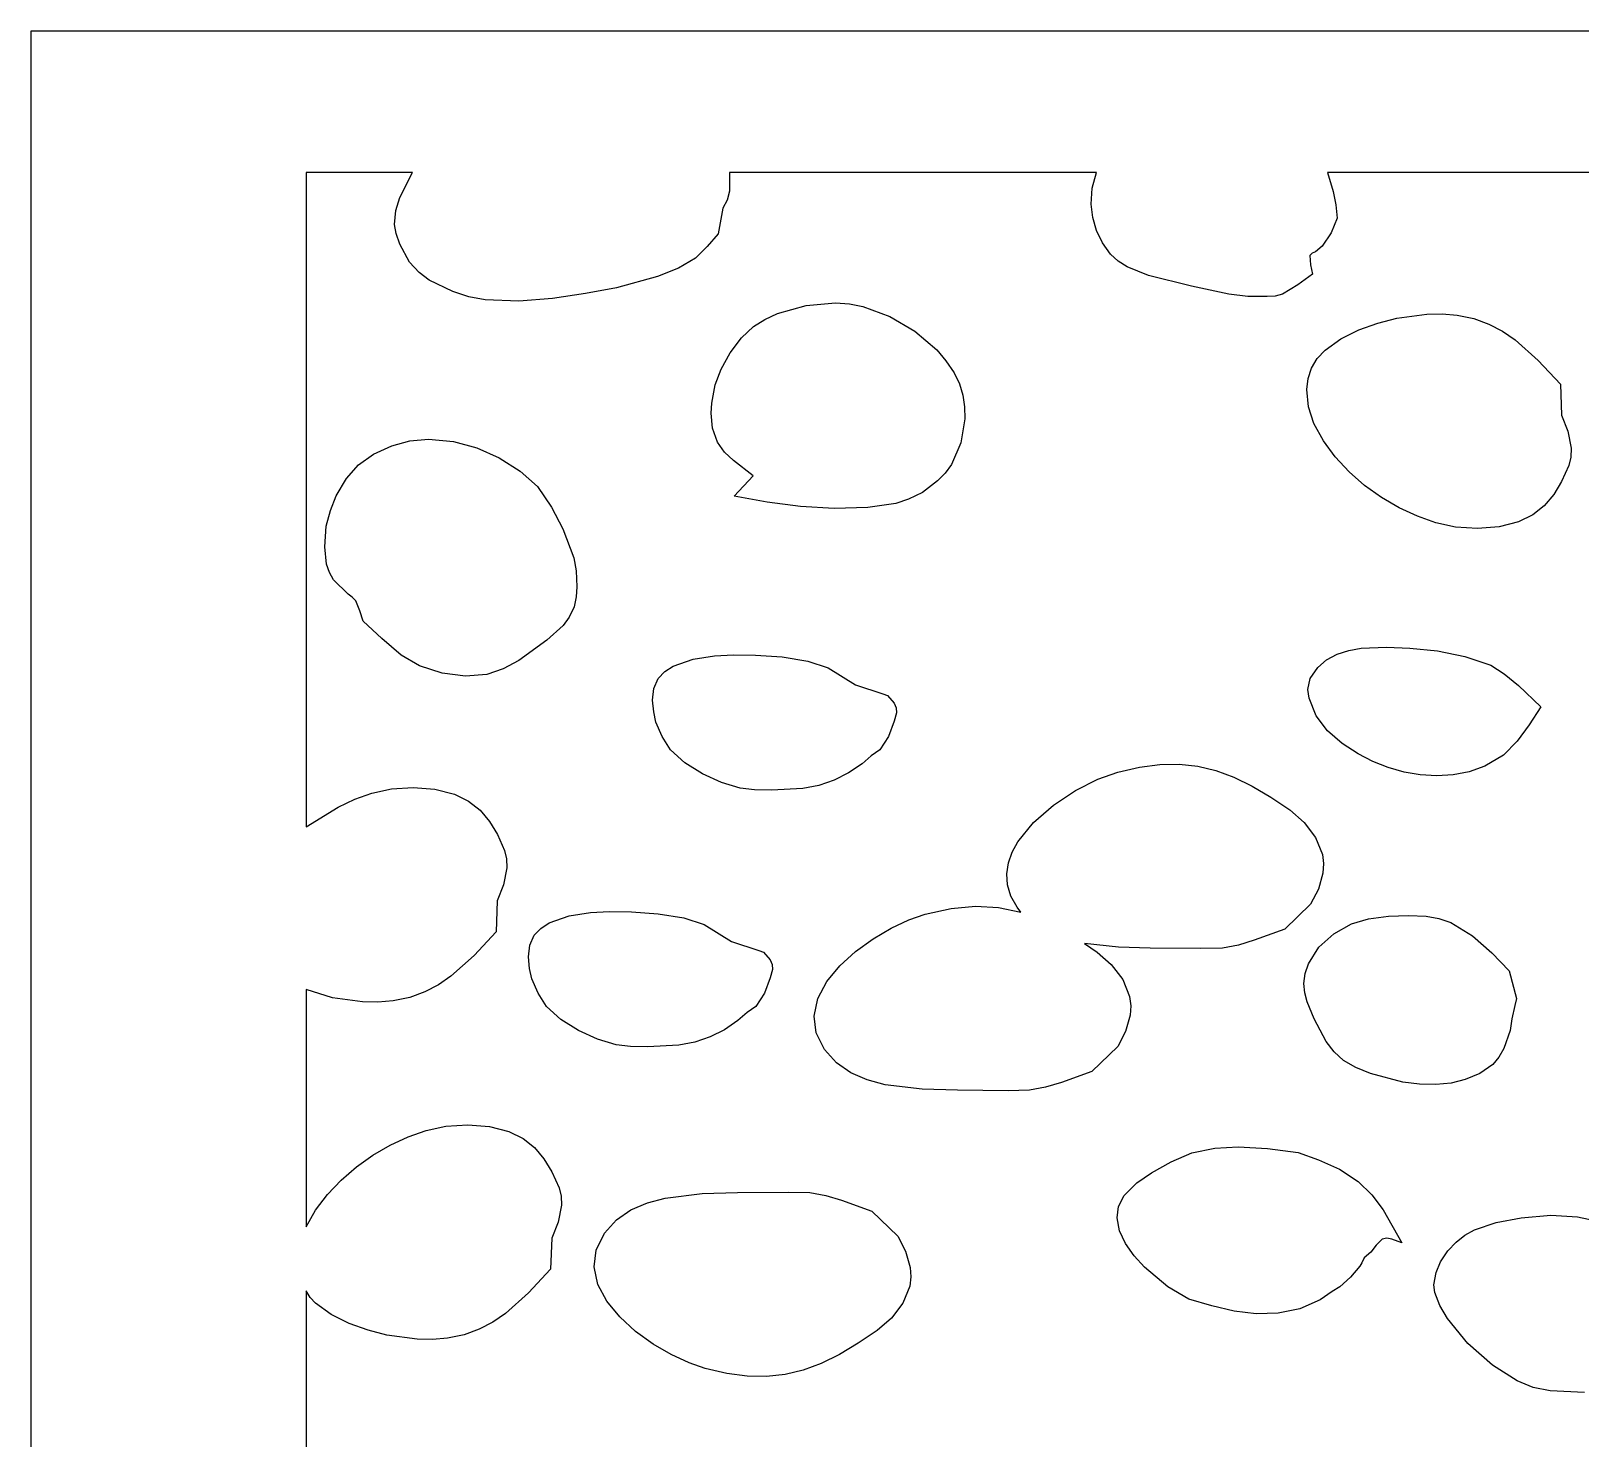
# Model space of a CAD drawing. Extents: x 2 to 598, y 382 to 3498.
# Drawn here: x 2 to 147.3, y 1066.1 to 1198 of the extents above; entities that cross this region are included whole.
import ezdxf

# ---------------------------------------------------------------- set-up
doc = ezdxf.new("R2010")
doc.units = 0

msp = doc.modelspace()

# ---------------------------------------------------------------- linework, layer by layer
at = {"layer": 'Calque 1'}
for p, q in [((1.99988, 1197.98), (598, 1197.98)), ((1.99988, 381.978), (1.99988, 1197.98)), ((37.7636, 1184.7), (27.7756, 1184.7)), ((27.7756, 1184.7), (27.7756, 1123.36)), ((36.566575, 1182.374175), (37.7636, 1184.7)), ((101.85559, 1184.7), (67.4523, 1184.7)), ((67.4523, 1184.7), (67.470412, 1182.96545)), ((101.473752, 1183.24145), (101.85559, 1184.7)), ((267.0131, 1184.7), (123.51, 1184.7)), ((123.51, 1184.7), (124.0361, 1182.9394)), ((67.470412, 1182.96545), (67.26382, 1182.132356)), ((101.36199, 1181.7565), (101.473752, 1183.24145)), ((124.0361, 1182.9394), (124.2829, 1181.679688)), ((36.0774, 1179.8553), (36.208147, 1181.1387)), ((36.208147, 1181.1387), (36.566575, 1182.374175)), ((66.8373, 1181.3731), (66.4017, 1178.966)), ((67.26382, 1182.132356), (66.8373, 1181.3731)), ((101.507612, 1180.503712), (101.36199, 1181.7565)), ((124.2829, 1181.679688), (124.4118, 1180.446)), ((36.218281, 1179.008753), (36.0774, 1179.8553)), ((101.85774, 1179.28715), (101.507612, 1180.503712)), ((124.4118, 1180.446), (123.859463, 1179.058312)), ((36.570175, 1177.990175), (36.218281, 1179.008753)), ((66.4017, 1178.966), (65.3856, 1177.782388)), ((102.417718, 1178.132087), (101.85774, 1179.28715)), ((123.859463, 1179.058312), (123.0264, 1177.8012)), ((37.4825, 1176.2995), (36.570175, 1177.990175)), ((65.3856, 1177.782388), (64.284, 1176.6896)), ((103.19289, 1177.0638), (102.417718, 1178.132087)), ((103.901571, 1176.408363), (103.19289, 1177.0638)), ((122.072025, 1177.137937), (121.8585, 1176.9335)), ((121.8585, 1176.9335), (121.926137, 1176.0551)), ((122.3928, 1177.2808), (122.072025, 1177.137937)), ((123.0264, 1177.8012), (122.3928, 1177.2808)), ((38.387508, 1175.327258), (37.4825, 1176.2995)), ((39.306888, 1174.613662), (38.387508, 1175.327258)), ((62.697598, 1175.752581), (60.730863, 1174.964175)), ((64.284, 1176.6896), (62.697598, 1175.752581)), ((104.752765, 1175.867284), (103.901571, 1176.408363)), ((106.734207, 1175.0603), (104.752765, 1175.867284)), ((121.926137, 1176.0551), (122.1158, 1175.1776)), ((41.5407, 1173.5462), (39.306888, 1174.613662)), ((56.8808, 1173.8929), (53.9709, 1173.3725)), ((60.730863, 1174.964175), (56.8808, 1173.8929)), ((110.7739, 1174.0717), (106.734207, 1175.0603)), ((114.282038, 1173.3137), (110.7739, 1174.0717)), ((120.7385, 1174.1978), (119.3051, 1173.3131)), ((122.1158, 1175.1776), (120.7385, 1174.1978)), ((43.042906, 1173.072807), (41.5407, 1173.5462)), ((44.580398, 1172.78255), (43.042906, 1173.072807)), ((47.720138, 1172.643275), (44.580398, 1172.78255)), ((50.877708, 1172.912037), (47.720138, 1172.643275)), ((53.9709, 1173.3725), (50.877708, 1172.912037)), ((74.64265, 1172.251975), (77.403262, 1172.4837)), ((77.403262, 1172.4837), (78.722758, 1172.388487)), ((78.722758, 1172.388487), (79.9502, 1172.144)), ((116.056127, 1173.103103), (114.282038, 1173.3137)), ((117.8603, 1173.096), (116.056127, 1173.103103)), ((118.601337, 1173.136262), (117.8603, 1173.096)), ((119.3051, 1173.3131), (118.601337, 1173.136262)), ((69.7167, 1170.2796), (70.777192, 1170.945266)), ((70.777192, 1170.945266), (71.977438, 1171.500162)), ((71.977438, 1171.500162), (74.64265, 1172.251975)), ((79.9502, 1172.144), (82.507894, 1171.206289)), ((82.507894, 1171.206289), (84.850375, 1169.849187)), ((128.241178, 1170.602539), (130.002517, 1171.0455)), ((130.002517, 1171.0455), (132.829342, 1171.432162)), ((132.829342, 1171.432162), (134.26157, 1171.463902)), ((134.26157, 1171.463902), (135.683317, 1171.3488)), ((135.683317, 1171.3488), (137.240721, 1171.019515)), ((137.240721, 1171.019515), (138.647344, 1170.507995)), ((68.594547, 1169.217961), (69.7167, 1170.2796)), ((84.850375, 1169.849187), (86.885544, 1168.083917)), ((124.774375, 1169.107955), (126.46123, 1169.953562)), ((126.46123, 1169.953562), (128.241178, 1170.602539)), ((138.647344, 1170.507995), (139.928587, 1169.836644)), ((139.928587, 1169.836644), (141.109855, 1169.027862)), ((67.539725, 1167.813637), (68.594547, 1169.217961)), ((86.885544, 1168.083917), (87.759105, 1167.051726)), ((122.540872, 1167.282708), (123.292317, 1168.0751)), ((123.292317, 1168.0751), (124.774375, 1169.107955)), ((141.109855, 1169.027862), (143.274072, 1167.087623)), ((66.672816, 1166.27647), (67.539725, 1167.813637)), ((87.759105, 1167.051726), (88.5213, 1165.9217)), ((122.014905, 1166.380937), (122.540872, 1167.282708)), ((143.274072, 1167.087623), (145.343217, 1164.8665)), ((66.1144, 1164.8163), (66.672816, 1166.27647)), ((88.5213, 1165.9217), (89.011358, 1164.91737)), ((121.574117, 1164.3699), (121.698094, 1165.399948)), ((121.698094, 1165.399948), (122.014905, 1166.380937)), ((65.8172, 1163.0815), (66.1144, 1164.8163)), ((89.011358, 1164.91737), (89.336277, 1163.849219)), ((89.336277, 1163.849219), (89.504372, 1162.739321)), ((121.574417, 1164.3699), (121.574117, 1164.3699)), ((121.72628, 1162.7414), (121.574417, 1164.3699)), ((145.343217, 1164.8665), (145.442217, 1161.9613)), ((65.7602, 1162.1591), (65.8172, 1163.0815)), ((89.504372, 1162.739321), (89.523962, 1161.60975)), ((122.243617, 1161.181), (121.72628, 1162.7414)), ((65.7604, 1162.1591), (65.7602, 1162.1591)), ((65.883437, 1160.757512), (65.7604, 1162.1591)), ((66.3319, 1159.4394), (65.883437, 1160.757512)), ((89.523962, 1161.60975), (89.150892, 1159.379881)), ((123.128103, 1159.562082), (122.243617, 1161.181)), ((145.442217, 1161.9613), (146.044429, 1160.466425)), ((35.8292, 1159.1), (37.514663, 1159.5559)), ((37.514663, 1159.5559), (39.2533, 1159.7289)), ((39.2533, 1159.7289), (41.58412, 1159.504355)), ((41.58412, 1159.504355), (43.789513, 1158.904462)), ((67.000728, 1158.499225), (66.3319, 1159.4394)), ((89.150892, 1159.379881), (88.2836, 1157.3362)), ((124.236195, 1158.049016), (123.128103, 1159.562082)), ((146.044429, 1160.466425), (146.352717, 1158.8829)), ((32.70095, 1157.3105), (34.091769, 1158.302497)), ((34.091769, 1158.302497), (35.8292, 1159.1)), ((43.789513, 1158.904462), (45.874473, 1157.963339)), ((45.874473, 1157.963339), (47.844, 1156.7151)), ((67.858275, 1157.70875), (67.000728, 1158.499225)), ((125.534042, 1156.653666), (124.236195, 1158.049016)), ((146.317872, 1158.024733), (146.138305, 1157.259537)), ((146.352717, 1158.8829), (146.317872, 1158.024733)), ((31.567756, 1156.042503), (32.70095, 1157.3105)), ((47.844, 1156.7151), (49.4868, 1155.2842)), ((69.6971, 1156.2742), (67.858275, 1157.70875)), ((87.677337, 1156.523462), (86.9576, 1155.7972)), ((88.2836, 1157.3362), (87.677337, 1156.523462)), ((126.987792, 1155.3879), (125.534042, 1156.653666)), ((146.138305, 1157.259537), (145.461817, 1155.7606)), ((30.6032, 1154.417), (31.567756, 1156.042503)), ((49.4868, 1155.2842), (50.79845, 1153.35155)), ((67.8957, 1154.388), (69.6971, 1156.2742)), ((86.9576, 1155.7972), (85.552, 1154.7131)), ((128.563596, 1154.263584), (126.987792, 1155.3879)), ((145.461817, 1155.7606), (144.719589, 1154.523597)), ((30.0586, 1153.015275), (30.6032, 1154.417)), ((70.996489, 1153.814662), (67.8957, 1154.388)), ((74.123237, 1153.4001), (70.996489, 1153.814662)), ((83.0643, 1153.699412), (80.4251, 1153.3038)), ((84.252687, 1154.097164), (83.0643, 1153.699412)), ((85.552, 1154.7131), (84.252687, 1154.097164)), ((130.227601, 1153.292584), (128.563596, 1154.263584)), ((144.719589, 1154.523597), (143.834542, 1153.4749)), ((29.673, 1151.5552), (30.0586, 1153.015275)), ((50.79845, 1153.35155), (51.8422, 1151.2953)), ((77.268567, 1153.208437), (74.123237, 1153.4001)), ((80.4251, 1153.3038), (77.268567, 1153.208437)), ((131.945959, 1152.486768), (130.227601, 1153.292584)), ((133.684817, 1151.858), (131.945959, 1152.486768)), ((142.753633, 1152.620528), (141.423817, 1151.9665)), ((143.834542, 1153.4749), (142.753633, 1152.620528)), ((29.5247, 1149.622), (29.673, 1151.5552)), ((51.8422, 1151.2953), (52.86905, 1148.5968)), ((135.527875, 1151.467942), (133.684817, 1151.858)), ((137.567855, 1151.344312), (135.527875, 1151.467942)), ((139.601065, 1151.504652), (137.567855, 1151.344312)), ((141.423817, 1151.9665), (139.601065, 1151.504652)), ((29.711038, 1147.99635), (29.5247, 1149.622)), ((29.5247, 1149.622), (29.5247, 1149.622)), ((29.962592, 1147.231741), (29.711038, 1147.99635)), ((52.86905, 1148.5968), (53.093847, 1147.375912)), ((30.3458, 1146.5255), (29.962592, 1147.231741)), ((31.7116, 1145.1814), (30.3458, 1146.5255)), ((53.093847, 1147.375912), (53.1486, 1145.8749)), ((32.109575, 1144.891437), (31.7116, 1145.1814)), ((32.4444, 1144.5525), (32.109575, 1144.891437)), ((53.10545, 1144.929425), (52.9114, 1144.0105)), ((53.1486, 1145.8749), (53.10545, 1144.929425)), ((32.819463, 1143.6155), (32.4444, 1144.5525)), ((33.1172, 1142.6446), (32.819463, 1143.6155)), ((52.9114, 1144.0105), (52.451428, 1143.020862)), ((34.872013, 1141.02), (33.1172, 1142.6446)), ((51.877925, 1142.2497), (50.358, 1140.8882)), ((52.451428, 1143.020862), (51.877925, 1142.2497)), ((36.6803, 1139.4578), (34.872013, 1141.02)), ((50.358, 1140.8882), (47.719275, 1138.953962)), ((38.419566, 1138.460377), (36.6803, 1139.4578)), ((62.191439, 1138.423119), (64.054163, 1139.0821)), ((64.054163, 1139.0821), (66.049655, 1139.393981)), ((66.049655, 1139.393981), (67.8531, 1139.4935)), ((67.8531, 1139.4935), (69.916209, 1139.473042)), ((69.916209, 1139.473042), (72.39615, 1139.297287)), ((72.39615, 1139.297287), (74.821491, 1138.916164)), ((122.596517, 1138.2984), (123.431248, 1139.032392)), ((123.431248, 1139.032392), (124.417087, 1139.559108)), ((124.417087, 1139.559108), (125.513338, 1139.909848)), ((125.513338, 1139.909848), (126.679305, 1140.115912)), ((126.679305, 1140.115912), (129.057603, 1140.219211)), ((129.057603, 1140.219211), (131.226417, 1140.1194)), ((131.226417, 1140.1194), (133.819617, 1139.8812)), ((133.819617, 1139.8812), (136.38008, 1139.351075)), ((136.38008, 1139.351075), (138.827517, 1138.5154)), ((40.53085, 1137.781262), (38.419566, 1138.460377)), ((42.725909, 1137.490442), (40.53085, 1137.781262)), ((44.7165, 1137.6579), (42.725909, 1137.490442)), ((46.259456, 1138.18197), (44.7165, 1137.6579)), ((47.719275, 1138.953962), (46.259456, 1138.18197)), ((60.7863, 1137.2823), (61.411371, 1137.92136)), ((61.411371, 1137.92136), (62.191439, 1138.423119)), ((74.821491, 1138.916164), (76.7208, 1138.2796)), ((76.7208, 1138.2796), (79.2741, 1136.6968)), ((121.896367, 1137.293937), (122.596517, 1138.2984)), ((138.827517, 1138.5154), (140.083909, 1137.726802)), ((140.083909, 1137.726802), (141.40453, 1136.627262)), ((60.2644, 1135.2576), (60.372538, 1136.352412)), ((60.372538, 1136.352412), (60.7863, 1137.2823)), ((79.2741, 1136.6968), (81.8471, 1135.8297)), ((121.784617, 1135.4365), (121.677107, 1136.2639)), ((121.677107, 1136.2639), (121.677117, 1136.2639)), ((121.677117, 1136.2639), (121.896367, 1137.293937)), ((141.40453, 1136.627262), (143.518717, 1134.6345)), ((60.2644, 1135.2574), (60.2644, 1135.2576)), ((60.361512, 1134.150625), (60.2644, 1135.2574)), ((81.8471, 1135.8297), (82.2631, 1135.6995)), ((82.2631, 1135.6995), (82.897688, 1134.9787)), ((82.897688, 1134.9787), (83.087936, 1134.519909)), ((122.446365, 1133.77647), (121.784617, 1135.4365)), ((143.518717, 1134.6345), (142.40485, 1132.924094)), ((60.5688, 1133.1847), (60.361512, 1134.150625)), ((61.148612, 1131.829113), (60.5688, 1133.1847)), ((82.9163, 1133.2712), (82.38125, 1131.851088)), ((83.1338, 1134.0515), (82.9163, 1133.2712)), ((83.087936, 1134.519909), (83.1338, 1134.0515)), ((123.52983, 1132.368562), (122.446365, 1133.77647)), ((61.9346, 1130.5828), (61.148612, 1131.829113)), ((82.38125, 1131.851088), (81.5504, 1130.583)), ((124.893737, 1131.188373), (123.52983, 1132.368562)), ((142.40485, 1132.924094), (141.30723, 1131.402275)), ((63.287928, 1129.383191), (61.9346, 1130.5828)), ((81.5504, 1130.583), (80.7588, 1130.0409)), ((126.396817, 1130.2115), (124.893737, 1131.188373)), ((141.30723, 1131.402275), (139.999028, 1130.103619)), ((64.94345, 1128.339075), (63.287928, 1129.383191)), ((79.8875, 1129.2823), (78.634502, 1128.423461)), ((80.7588, 1130.0409), (79.8875, 1129.2823)), ((103.86881, 1128.5126), (105.891877, 1128.983425)), ((105.891877, 1128.983425), (107.795983, 1129.231127)), ((107.795983, 1129.231127), (109.607507, 1129.257805)), ((109.607507, 1129.257805), (111.35283, 1129.065562)), ((111.35283, 1129.065562), (113.058332, 1128.656499)), ((127.759717, 1129.508115), (126.396817, 1130.2115)), ((129.196493, 1128.935505), (127.759717, 1129.508115)), ((130.687232, 1128.508252), (129.196493, 1128.935505)), ((138.253417, 1129.0627), (136.791557, 1128.544443)), ((139.999028, 1130.103619), (138.253417, 1129.0627)), ((66.727522, 1127.522547), (64.94345, 1128.339075)), ((68.4665, 1127.0057), (66.727522, 1127.522547)), ((77.279362, 1127.743563), (75.842717, 1127.258383)), ((78.634502, 1128.423461), (77.279362, 1127.743563)), ((99.90753, 1126.77782), (101.982878, 1127.82911)), ((101.982878, 1127.82911), (103.86881, 1128.5126)), ((113.058332, 1128.656499), (114.750392, 1128.032717)), ((114.750392, 1128.032717), (116.455392, 1127.196317)), ((132.212021, 1128.240937), (130.687232, 1128.508252)), ((133.750946, 1128.148144), (132.212021, 1128.240937)), ((135.284096, 1128.244452), (133.750946, 1128.148144)), ((136.791557, 1128.544443), (135.284096, 1128.244452)), ((30.77515, 1125.233925), (32.347178, 1125.968256)), ((32.347178, 1125.968256), (33.9391, 1126.5449)), ((33.9391, 1126.5449), (35.782278, 1126.934956)), ((35.782278, 1126.934956), (37.822425, 1127.058575)), ((37.822425, 1127.058575), (39.855784, 1126.898206)), ((39.855784, 1126.898206), (41.6786, 1126.4363)), ((41.6786, 1126.4363), (43.008472, 1125.782287)), ((69.819662, 1126.845466), (68.4665, 1127.0057)), ((71.413575, 1126.814475), (69.819662, 1126.845466)), ((74.3452, 1126.9837), (71.413575, 1126.814475)), ((75.842717, 1127.258383), (74.3452, 1126.9837)), ((97.838291, 1125.413793), (99.90753, 1126.77782)), ((116.455392, 1127.196317), (118.19971, 1126.1494)), ((118.19971, 1126.1494), (120.00111, 1124.9568)), ((27.7756, 1123.36), (30.77515, 1125.233925)), ((43.008472, 1125.782287), (44.0894, 1124.92795)), ((44.0894, 1124.92795), (44.974428, 1123.879287)), ((95.970681, 1123.792087), (97.838291, 1125.413793)), ((120.00111, 1124.9568), (121.321069, 1123.788456)), ((44.974428, 1123.879287), (45.7166, 1122.6423)), ((94.500226, 1121.967765), (95.970681, 1123.792087)), ((121.321069, 1123.788456), (122.39081, 1122.388925)), ((45.7166, 1122.6423), (46.392938, 1121.143575)), ((93.975031, 1120.996829), (94.500226, 1121.967765)), ((122.39081, 1122.388925), (123.037626, 1120.793681)), ((46.392938, 1121.143575), (46.572486, 1120.378575)), ((46.572486, 1120.378575), (46.6075, 1119.5205)), ((93.622446, 1119.995886), (93.975031, 1120.996829)), ((123.037626, 1120.793681), (123.148466, 1119.933753)), ((46.6075, 1119.5205), (46.299288, 1117.936725)), ((93.466912, 1118.971819), (93.622446, 1119.995886)), ((93.532867, 1117.931511), (93.466912, 1118.971819)), ((123.08881, 1119.0382), (122.657597, 1117.527725)), ((123.148466, 1119.933753), (123.08881, 1119.0382)), ((46.299288, 1117.936725), (45.697, 1116.4416)), ((93.844753, 1116.881844), (93.532867, 1117.931511)), ((122.657597, 1117.527725), (121.92091, 1116.1113)), ((45.697, 1116.4416), (45.598, 1113.5369)), ((85.8011, 1115.1796), (88.246669, 1115.72222)), ((88.246669, 1115.72222), (90.524426, 1115.933987)), ((90.524426, 1115.933987), (92.681998, 1115.819711)), ((92.681998, 1115.819711), (94.76701, 1115.3842)), ((94.42701, 1115.8297), (93.844753, 1116.881844)), ((94.76701, 1115.3842), (94.42701, 1115.8297)), ((121.92091, 1116.1113), (119.50611, 1113.7698)), ((49.787838, 1113.859264), (50.567881, 1114.361033)), ((50.567881, 1114.361033), (52.430575, 1115.020037)), ((52.430575, 1115.020037), (54.426056, 1115.331923)), ((54.426056, 1115.331923), (56.2295, 1115.4314)), ((56.2295, 1115.4314), (58.292623, 1115.410942)), ((58.292623, 1115.410942), (60.772588, 1115.235187)), ((60.772588, 1115.235187), (63.197933, 1114.854064)), ((63.197933, 1114.854064), (65.0972, 1114.2175)), ((82.62793, 1113.878619), (84.289152, 1114.653926)), ((84.289152, 1114.653926), (85.8011, 1115.1796)), ((124.10917, 1113.343087), (125.762517, 1114.2701)), ((125.762517, 1114.2701), (127.365184, 1114.750819)), ((127.365184, 1114.750819), (129.221155, 1115.005825)), ((129.221155, 1115.005825), (131.094581, 1115.077344)), ((131.094581, 1115.077344), (132.749617, 1115.0076)), ((132.749617, 1115.0076), (133.944848, 1114.796064)), ((133.944848, 1114.796064), (135.062512, 1114.396289)), ((135.062512, 1114.396289), (137.094355, 1113.163912)), ((45.598, 1113.5369), (43.528975, 1111.315642)), ((48.74895, 1112.290312), (49.1628, 1113.2202)), ((49.1628, 1113.2202), (49.787838, 1113.859264)), ((65.0972, 1114.2175), (67.6505, 1112.6347)), ((79.277187, 1111.69725), (80.922314, 1112.883215)), ((80.922314, 1112.883215), (82.62793, 1113.878619)), ((119.50611, 1113.7698), (116.643085, 1112.735887)), ((122.711592, 1112.083825), (124.10917, 1113.343087)), ((137.094355, 1113.163912), (138.903578, 1111.574255)), ((48.6408, 1111.1955), (48.74895, 1112.290312)), ((67.6505, 1112.6347), (70.224, 1111.7675)), ((70.224, 1111.7675), (70.6395, 1111.6373)), ((70.6395, 1111.6373), (71.274125, 1110.916587)), ((77.797431, 1110.35026), (79.277187, 1111.69725)), ((103.913364, 1112.106875), (100.746, 1112.4247)), ((100.746, 1112.4247), (101.9335, 1111.6237)), ((101.9335, 1111.6237), (103.253461, 1110.4554)), ((106.89751, 1112.0139), (103.913364, 1112.106875)), ((111.64811, 1111.9709), (106.89751, 1112.0139)), ((113.66711, 1112.0139), (111.64811, 1111.9709)), ((115.166647, 1112.295952), (113.66711, 1112.0139)), ((116.643085, 1112.735887), (115.166647, 1112.295952)), ((121.726101, 1110.51935), (122.711592, 1112.083825)), ((138.903578, 1111.574255), (140.548617, 1109.8911)), ((43.528975, 1111.315642), (41.364925, 1109.375212)), ((48.737912, 1110.088725), (48.6408, 1111.1958)), ((48.6408, 1111.1958), (48.6408, 1111.1955)), ((48.9452, 1109.1225), (48.737912, 1110.088725)), ((71.274125, 1110.916587), (71.46435, 1110.457808)), ((71.5102, 1109.9894), (71.2927, 1109.209)), ((71.46435, 1110.457808), (71.5102, 1109.9894)), ((76.587927, 1108.871781), (77.797431, 1110.35026)), ((103.253461, 1110.4554), (104.323204, 1109.055875)), ((121.436738, 1109.631107), (121.726101, 1110.51935)), ((40.183738, 1108.566344), (38.902563, 1107.894927)), ((41.364925, 1109.375212), (40.183738, 1108.566344)), ((49.525012, 1107.767237), (48.9452, 1109.1225)), ((71.2927, 1109.209), (70.757662, 1107.788962)), ((75.753556, 1107.291349), (76.587927, 1108.871781)), ((104.323204, 1109.055875), (104.97002, 1107.460637)), ((121.309017, 1108.6767), (121.436738, 1109.631107)), ((121.377434, 1107.826502), (121.309017, 1108.6767)), ((121.309017, 1108.6767), (121.309017, 1108.6767)), ((140.548617, 1109.8911), (141.241617, 1107.2675)), ((30.2578, 1107.3574), (27.7758, 1108.1227)), ((27.7758, 1108.1227), (27.7758, 1085.87)), ((33.084625, 1106.970737), (30.2578, 1107.3574)), ((35.9386, 1107.0541), (34.516853, 1106.938998)), ((37.495987, 1107.383374), (35.9386, 1107.0541)), ((38.902563, 1107.894927), (37.495987, 1107.383374)), ((50.311, 1106.5211), (49.525012, 1107.767237)), ((70.757662, 1107.788962), (69.9269, 1106.5208)), ((75.3992, 1105.6385), (75.753556, 1107.291349)), ((104.97002, 1107.460637), (105.080859, 1106.600724)), ((121.606638, 1106.972187), (121.377434, 1107.826502)), ((141.241617, 1107.2675), (141.063317, 1106.6174)), ((34.516853, 1106.938998), (33.084625, 1106.970737)), ((51.664342, 1105.321372), (50.311, 1106.5211)), ((69.1352, 1105.9788), (68.2639, 1105.2196)), ((69.9269, 1106.5208), (69.1352, 1105.9788)), ((75.58884, 1104.074225), (75.39919, 1105.6385)), ((75.39919, 1105.6385), (75.3992, 1105.6385)), ((105.0212, 1105.7052), (104.589987, 1104.194675)), ((105.080859, 1106.600724), (105.0212, 1105.7052)), ((122.279027, 1105.3813), (121.606638, 1106.972187)), ((141.063317, 1106.6174), (140.806027, 1105.3813)), ((53.319887, 1104.2771), (51.664342, 1105.321372)), ((55.103964, 1103.460453), (53.319887, 1104.2771)), ((67.010902, 1104.360897), (65.655762, 1103.6812)), ((68.2639, 1105.2196), (67.010902, 1104.360897)), ((104.589987, 1104.194675), (103.8533, 1102.7782)), ((123.40229, 1103.256975), (122.279027, 1105.3813)), ((140.647927, 1104.2971), (140.036877, 1102.589825)), ((140.806027, 1105.3813), (140.647927, 1104.2971)), ((56.8429, 1102.9436), (55.103964, 1103.460453)), ((58.196062, 1102.783155), (56.8429, 1102.9436)), ((59.789975, 1102.752187), (58.196062, 1102.783155)), ((62.7216, 1102.9216), (59.789975, 1102.752187)), ((64.219117, 1103.196203), (62.7216, 1102.9216)), ((65.655762, 1103.6812), (64.219117, 1103.196203)), ((76.35929, 1102.4966), (75.58884, 1104.074225)), ((103.8533, 1102.7782), (101.4384, 1100.4368)), ((124.138947, 1102.271294), (123.40229, 1103.256975)), ((77.481425, 1101.245578), (76.35929, 1102.4966)), ((78.841556, 1100.311825), (77.481425, 1101.245578)), ((125.030227, 1101.4787), (124.138947, 1102.271294)), ((126.187392, 1100.814432), (125.030227, 1101.4787)), ((139.576983, 1101.777803), (139.024727, 1101.0885)), ((140.036877, 1102.589825), (139.576983, 1101.777803)), ((80.38306, 1099.647284), (78.841556, 1100.311825)), ((101.4384, 1100.4368), (98.575175, 1099.402837)), ((127.532485, 1100.242869), (126.187392, 1100.814432)), ((130.56234, 1099.4435), (127.532485, 1100.242869)), ((137.785077, 1100.243087), (136.411927, 1099.6793)), ((139.024727, 1101.0885), (137.785077, 1100.243087)), ((82.049315, 1099.2039), (80.38306, 1099.647284)), ((85.529587, 1098.788375), (82.049315, 1099.2039)), ((88.82939, 1098.6808), (85.529587, 1098.788375)), ((93.58, 1098.6378), (88.82939, 1098.6808)), ((95.599, 1098.6808), (93.58, 1098.6378)), ((97.098572, 1098.962895), (95.599, 1098.6808)), ((98.575175, 1099.402837), (97.098572, 1098.962895)), ((132.135044, 1099.248516), (130.56234, 1099.4435)), ((133.671563, 1099.211881), (132.135044, 1099.248516)), ((135.115867, 1099.350005), (133.671563, 1099.211881)), ((136.411927, 1099.6793), (135.115867, 1099.350005)), ((40.889136, 1095.314242), (42.929313, 1095.437837)), ((42.929313, 1095.437837), (44.962683, 1095.277464)), ((35.667295, 1093.525161), (37.345849, 1094.310137)), ((37.345849, 1094.310137), (39.0459, 1094.9242)), ((39.0459, 1094.9242), (40.889136, 1095.314242)), ((44.962683, 1095.277464), (46.7855, 1094.8156)), ((46.7855, 1094.8156), (48.115316, 1094.161587)), ((48.115316, 1094.161587), (49.196225, 1093.30725)), ((32.498137, 1091.488462), (34.041104, 1092.580771)), ((34.041104, 1092.580771), (35.667295, 1093.525161)), ((49.196225, 1093.30725), (50.081272, 1092.258587)), ((108.86308, 1091.982712), (110.808317, 1092.8168)), ((110.808317, 1092.8168), (112.968767, 1093.251025)), ((112.968767, 1093.251025), (115.143017, 1093.3806)), ((115.143017, 1093.3806), (117.897405, 1093.235812)), ((117.897405, 1093.235812), (120.764817, 1092.8385)), ((120.764817, 1092.8385), (122.665017, 1092.1445)), ((31.06926, 1090.259734), (32.498137, 1091.488462)), ((50.081272, 1092.258587), (50.8235, 1091.0216)), ((107.027717, 1090.9306), (108.86308, 1091.982712)), ((122.665017, 1092.1445), (124.628555, 1091.2711)), ((124.628555, 1091.2711), (126.386217, 1090.1286)), ((29.785336, 1088.906083), (31.06926, 1090.259734)), ((50.8235, 1091.0216), (51.499588, 1089.522625)), ((104.454207, 1088.8057), (105.63195, 1090.003375)), ((105.63195, 1090.003375), (107.027717, 1090.9306)), ((126.386217, 1090.1286), (127.669867, 1088.886041)), ((28.677228, 1087.439006), (29.785336, 1088.906083)), ((51.499588, 1089.522625), (51.678964, 1088.757453)), ((51.678964, 1088.757453), (51.7139, 1087.8993)), ((58.2271, 1087.464444), (59.768679, 1088.128991)), ((59.768679, 1088.128991), (61.435025, 1088.57235)), ((61.435025, 1088.57235), (64.915462, 1088.987781)), ((64.915462, 1088.987781), (68.2153, 1089.0953)), ((68.2153, 1089.0953), (72.9654, 1089.1383)), ((72.9654, 1089.1383), (74.9844, 1089.0953)), ((74.9844, 1089.0953), (76.48403, 1088.813219)), ((76.48403, 1088.813219), (77.960663, 1088.3733)), ((77.960663, 1088.3733), (80.8239, 1087.3393)), ((103.926645, 1087.784562), (104.454207, 1088.8057)), ((127.669867, 1088.886041), (128.734283, 1087.474)), ((27.7758, 1085.87), (28.677228, 1087.439006)), ((51.7139, 1087.8993), (51.40565, 1086.315775)), ((56.866927, 1086.530637), (58.2271, 1087.464444)), ((80.8239, 1087.3393), (83.2387, 1084.9979)), ((103.793807, 1086.7107), (103.926645, 1087.784562)), ((104.028253, 1085.518181), (103.793807, 1086.7107)), ((103.793807, 1086.7107), (103.793807, 1086.7107)), ((128.734283, 1087.474), (130.483617, 1084.3832)), ((139.337913, 1086.290819), (141.664217, 1086.7366)), ((141.664217, 1086.7366), (144.433301, 1086.986527)), ((144.433301, 1086.986527), (146.954717, 1086.816162)), ((146.954717, 1086.816162), (149.433833, 1086.269992)), ((51.40565, 1086.315775), (50.8034, 1084.8209)), ((54.974225, 1083.701875), (55.7448, 1085.2795)), ((55.7448, 1085.2795), (56.866927, 1086.530637)), ((104.584087, 1084.327781), (104.028253, 1085.518181)), ((136.399003, 1085.093116), (137.306225, 1085.599825)), ((137.306225, 1085.599825), (139.337913, 1086.290819)), ((50.8034, 1084.8209), (50.7044, 1081.9157)), ((83.2387, 1084.9979), (83.975388, 1083.581425)), ((105.387425, 1083.172772), (104.584087, 1084.327781)), ((128.063185, 1084.160575), (127.573717, 1083.4944)), ((128.642427, 1084.73), (128.063185, 1084.160575)), ((129.074277, 1084.818603), (128.642427, 1084.73)), ((129.537893, 1084.71305), (129.074277, 1084.818603)), ((130.483617, 1084.3832), (129.537893, 1084.71305)), ((134.798093, 1083.618756), (135.563207, 1084.441994)), ((135.563207, 1084.441994), (136.399003, 1085.093116)), ((54.7846, 1082.1376), (54.974225, 1083.701875)), ((83.975388, 1083.581425), (84.4066, 1082.0709)), ((106.364387, 1082.086425), (105.387425, 1083.172772)), ((126.742317, 1082.5187), (126.544317, 1082.1932)), ((126.960317, 1082.974), (126.742317, 1082.5187)), ((127.573717, 1083.4944), (126.960317, 1082.974)), ((133.690605, 1081.597225), (134.102917, 1082.5957)), ((134.102917, 1082.5957), (134.798093, 1083.618756)), ((50.7044, 1081.9157), (48.635319, 1079.694562)), ((55.138985, 1080.484751), (54.7846, 1082.1376)), ((54.7846, 1082.1376), (54.7846, 1082.1376)), ((84.46626, 1081.175383), (84.35543, 1080.315427)), ((84.4066, 1082.0709), (84.46626, 1081.175383)), ((108.54365, 1080.252806), (106.364387, 1082.086425)), ((125.66583, 1081.168625), (124.663817, 1080.2636)), ((126.544317, 1082.1932), (125.66583, 1081.168625)), ((133.495717, 1080.4321), (133.690605, 1081.597225)), ((28.16005, 1079.261412), (27.7755, 1079.8719)), ((27.7755, 1079.8719), (27.7755, 1028.24)), ((48.635319, 1079.694562), (46.47125, 1077.7543)), ((55.97337, 1078.90432), (55.138985, 1080.484751)), ((84.35543, 1080.315427), (83.708638, 1078.720013)), ((110.530817, 1079.0931), (108.54365, 1080.252806)), ((123.951217, 1079.8083), (122.823117, 1079.028)), ((124.663817, 1080.2636), (123.951217, 1079.8083)), ((133.568617, 1079.7339), (133.495617, 1080.4321)), ((133.495617, 1080.4321), (133.495717, 1080.4321)), ((134.041326, 1078.507269), (133.568617, 1079.7339)), ((28.6535, 1078.7071), (28.16005, 1079.261412)), ((30.135544, 1077.674287), (28.6535, 1078.7071)), ((57.18288, 1077.425845), (55.97337, 1078.90432)), ((83.708638, 1078.720013), (82.638902, 1077.320292)), ((112.682117, 1078.471), (110.530817, 1079.0931)), ((114.766817, 1077.9872), (112.682117, 1078.471)), ((116.836542, 1077.731677), (114.766817, 1077.9872)), ((120.909205, 1078.202005), (118.898842, 1077.786587)), ((122.823117, 1079.028), (120.909205, 1078.202005)), ((134.749308, 1077.28263), (134.041326, 1078.507269)), ((31.822375, 1076.828675), (30.135544, 1077.674287)), ((33.602319, 1076.179675), (31.822375, 1076.828675)), ((45.290068, 1076.945512), (44.008906, 1076.274162)), ((46.47125, 1077.7543), (45.290068, 1076.945512)), ((58.662638, 1076.078863), (57.18288, 1077.425845)), ((82.638902, 1077.320292), (81.3189, 1076.1519)), ((118.898842, 1077.786587), (116.836542, 1077.731677)), ((136.68181, 1074.943137), (134.749308, 1077.28263)), ((35.3637, 1075.7367), (33.602319, 1076.179675)), ((38.190775, 1075.350037), (35.3637, 1075.7367)), ((39.623175, 1075.318298), (38.190775, 1075.350037)), ((41.045, 1075.4334), (39.623175, 1075.318298)), ((42.602354, 1075.762656), (41.045, 1075.4334)), ((44.008906, 1076.274162), (42.602354, 1075.762656)), ((60.307765, 1074.89291), (58.662638, 1076.078863)), ((81.3189, 1076.1519), (79.5175, 1074.9597)), ((62.013386, 1073.897523), (60.307765, 1074.89291)), ((63.674623, 1073.122241), (62.013386, 1073.897523)), ((77.773178, 1073.91282), (76.068177, 1073.076455)), ((79.5175, 1074.9597), (77.773178, 1073.91282)), ((138.987568, 1072.923052), (136.68181, 1074.943137)), ((65.1866, 1072.5966), (63.674623, 1073.122241)), ((67.209664, 1072.125803), (65.1866, 1072.5966)), ((74.376115, 1072.452703), (72.670613, 1072.043663)), ((76.068177, 1073.076455), (74.376115, 1072.452703)), ((141.288027, 1071.43), (138.987568, 1072.923052)), ((69.113767, 1071.878114), (67.209664, 1072.125803)), ((70.92529, 1071.851433), (69.113767, 1071.878114)), ((72.670613, 1072.043663), (70.92529, 1071.851433)), ((142.787765, 1070.824637), (141.288027, 1071.43)), ((144.370902, 1070.4961), (142.787765, 1070.824637)), ((147.602427, 1070.3464), (144.370902, 1070.4961))]:
    msp.add_line(p, q, dxfattribs=at)

doc.saveas('drawing.dxf')
